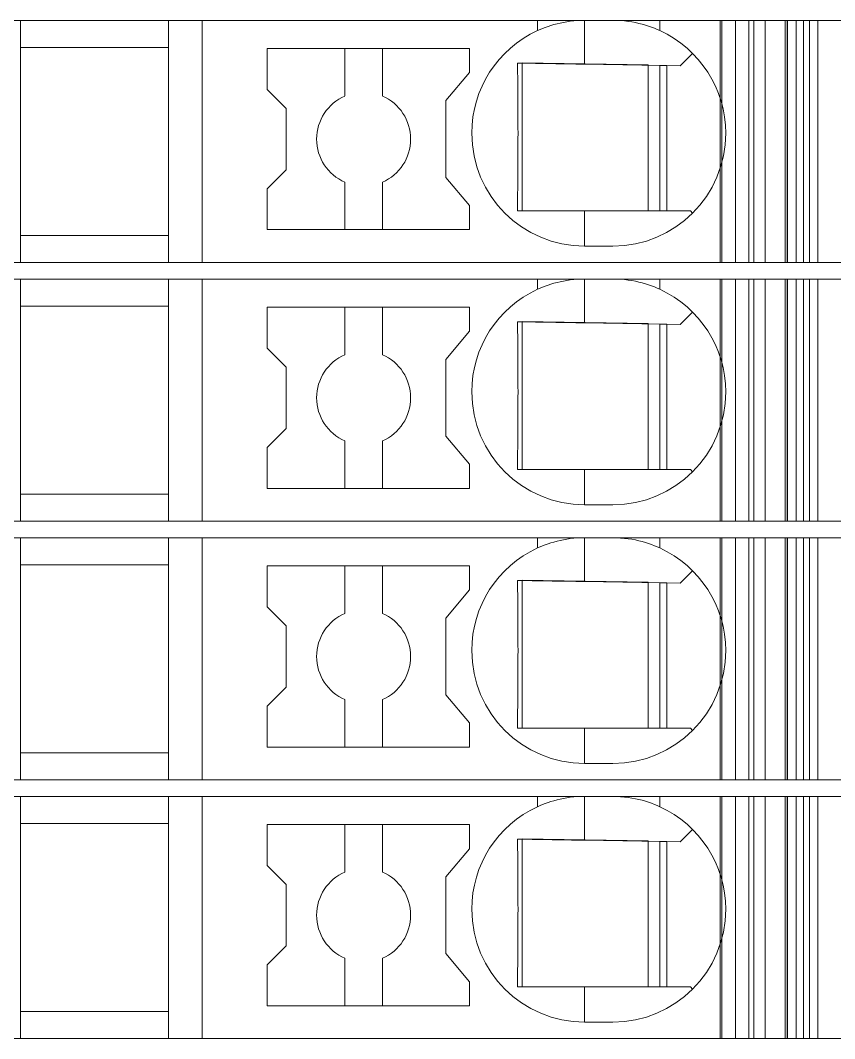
# Model space of a CAD drawing. Header units: millimetres. Extents: x 0 to 2100, y 0 to 1485.
# Drawn here: x 1258.05 to 1275.37, y 310.35 to 332 of the extents above; entities that cross this region are included whole.
import ezdxf
from ezdxf.enums import TextEntityAlignment as Align

# ---------------------------------------------------------------- set-up
doc = ezdxf.new("R2010")
doc.units = ezdxf.units.MM
for name, color, linetype, lineweight in [('EPLAN309', 5, 'Continuous', 5), ('EPLAN493', 5, 'Continuous', 5), ('MAIN-1', 7, 'Continuous', 5), ('MAIN-2', 7, 'Continuous', 5)]:
    doc.layers.add(name, color=color, linetype=linetype, lineweight=lineweight)
doc.styles.add('Tahoma', font='')
doc.styles.get('Tahoma').set_extended_font_data('Tahoma')

# ---------------------------------------------------------------- blocks, each defined once
blk = doc.blocks.new('EPLSYM_LibrarySPECIAL_Symbol12_Variant0_Placement8_85')
at = {"layer": 'EPLAN309', "lineweight": 13, "ltscale": 20}
blk.add_lwpolyline([(0, -5.15), (68.15, -5.15), (68.15, 0), (0, 0)], close=True, dxfattribs=at)
at = {"layer": 'EPLAN493', "color": 5, "style": 'Tahoma'}
blk.add_attdef('17_20450', text='', height=2.93475, dxfattribs=at).set_placement((0, -27.293475), align=Align.MIDDLE_RIGHT)
blk = doc.blocks.new('EPLSYM_LibrarySPECIAL_Symbol12_Variant0_Placement8_86')
at = {"layer": 'EPLAN309', "lineweight": 13, "ltscale": 20}
blk.add_lwpolyline([(0, -5.15), (68.15, -5.15), (68.15, 0), (0, 0)], close=True, dxfattribs=at)
at = {"layer": 'EPLAN493', "color": 5, "style": 'Tahoma'}
blk.add_attdef('17_20450', text='', height=2.93475, dxfattribs=at).set_placement((0, -27.293475), align=Align.MIDDLE_RIGHT)
blk = doc.blocks.new('EPLSYM_LibrarySPECIAL_Symbol12_Variant0_Placement8_87')
at = {"layer": 'EPLAN309', "lineweight": 13, "ltscale": 20}
blk.add_lwpolyline([(0, -5.15), (68.15, -5.15), (68.15, 0), (0, 0)], close=True, dxfattribs=at)
at = {"layer": 'EPLAN493', "color": 5, "style": 'Tahoma'}
blk.add_attdef('17_20450', text='', height=2.93475, dxfattribs=at).set_placement((0, -27.293475), align=Align.MIDDLE_RIGHT)
blk = doc.blocks.new('EPLSYM_LibrarySPECIAL_Symbol12_Variant0_Placement8_88')
at = {"layer": 'EPLAN309', "lineweight": 13, "ltscale": 20}
blk.add_lwpolyline([(0, -5.15), (68.15, -5.15), (68.15, 0), (0, 0)], close=True, dxfattribs=at)
at = {"layer": 'EPLAN493', "color": 5, "style": 'Tahoma'}
blk.add_attdef('17_20450', text='', height=2.93475, dxfattribs=at).set_placement((0, -27.293475), align=Align.MIDDLE_RIGHT)

msp = doc.modelspace()

# ---------------------------------------------------------------- linework, layer by layer
at = {"layer": 'MAIN-1'}
for p, q in [((1258.05, 332), (1261.2, 332)), ((1258.05, 332), (1258.05, 326.85)), ((1261.919, 332), (1261.2, 332)), ((1261.2, 326.85), (1261.2, 332)), ((1269.05, 332), (1261.919, 332)), ((1261.919, 332), (1261.919, 326.85)), ((1269.05, 332), (1270.05, 332)), ((1269.05, 331.782), (1269.05, 332)), ((1269.397, 331.909), (1269.333, 331.89)), ((1269.463, 331.927), (1269.397, 331.909)), ((1269.531, 331.943), (1269.463, 331.927)), ((1269.601, 331.958), (1269.531, 331.943)), ((1269.673, 331.97), (1269.601, 331.958)), ((1269.746, 331.981), (1269.673, 331.97)), ((1269.821, 331.989), (1269.746, 331.981)), ((1269.897, 331.995), (1269.821, 331.989)), ((1269.973, 331.999), (1269.897, 331.995)), ((1270.05, 332), (1269.973, 331.999)), ((1270.05, 331.068), (1270.05, 332)), ((1270.05, 332), (1270.65, 332)), ((1270.65, 332), (1270.732, 331.999)), ((1271.65, 332), (1270.65, 332)), ((1270.732, 331.999), (1270.814, 331.994)), ((1270.814, 331.994), (1270.896, 331.987)), ((1270.896, 331.987), (1270.975, 331.978)), ((1270.975, 331.978), (1271.053, 331.966)), ((1271.053, 331.966), (1271.13, 331.952)), ((1271.13, 331.952), (1271.204, 331.935)), ((1271.204, 331.935), (1271.275, 331.917)), ((1271.275, 331.917), (1271.345, 331.897)), ((1271.345, 331.897), (1271.411, 331.876)), ((1271.65, 332), (1274.704, 332)), ((1271.65, 331.782), (1271.65, 332)), ((1274.832, 332), (1274.704, 332)), ((1274.704, 326.85), (1274.704, 332)), ((1274.832, 332), (1275.367, 332)), ((1274.832, 326.85), (1274.832, 332)), ((1269.102, 331.805), (1269.05, 331.782)), ((1269.156, 331.827), (1269.102, 331.805)), ((1269.213, 331.849), (1269.156, 331.827)), ((1269.272, 331.87), (1269.213, 331.849)), ((1269.333, 331.89), (1269.272, 331.87)), ((1271.411, 331.876), (1271.475, 331.854)), ((1271.475, 331.854), (1271.536, 331.831)), ((1271.536, 331.831), (1271.594, 331.806)), ((1271.594, 331.806), (1271.65, 331.782)), ((1258.05, 331.425), (1261.2, 331.425)), ((1263.3, 331.4), (1263.3, 330.529)), ((1263.3, 331.4), (1267.6, 331.4)), ((1264.95, 331.4), (1264.95, 330.392)), ((1265.75, 330.392), (1265.75, 331.4)), ((1267.6, 330.889), (1267.6, 331.4)), ((1272.083, 331.033), (1272.347, 331.297)), ((1268.624, 331.092), (1268.625, 331.022)), ((1268.685, 331.091), (1268.624, 331.092)), ((1268.746, 331.09), (1268.685, 331.091)), ((1268.721, 331.091), (1268.721, 327.95)), ((1268.809, 331.089), (1268.746, 331.09)), ((1268.873, 331.088), (1268.809, 331.089)), ((1268.937, 331.087), (1268.873, 331.088)), ((1269.003, 331.086), (1268.937, 331.087)), ((1269.071, 331.085), (1269.003, 331.086)), ((1269.14, 331.084), (1269.071, 331.085)), ((1269.21, 331.082), (1269.14, 331.084)), ((1269.283, 331.081), (1269.21, 331.082)), ((1269.358, 331.08), (1269.283, 331.081)), ((1269.435, 331.079), (1269.358, 331.08)), ((1269.514, 331.077), (1269.435, 331.079)), ((1269.597, 331.076), (1269.514, 331.077)), ((1269.682, 331.075), (1269.597, 331.076)), ((1269.771, 331.073), (1269.682, 331.075)), ((1269.862, 331.071), (1269.771, 331.073)), ((1269.955, 331.07), (1269.862, 331.071)), ((1270.05, 331.068), (1269.955, 331.07)), ((1270.05, 331.068), (1272.083, 331.033)), ((1271.4, 331.045), (1271.4, 327.95)), ((1271.65, 327.95), (1271.65, 331.04)), ((1271.8, 331.038), (1271.8, 327.95)), ((1267.1, 330.293), (1267.6, 330.889)), ((1268.625, 331.022), (1268.625, 330.95)), ((1268.625, 330.95), (1268.626, 330.877)), ((1268.626, 330.877), (1268.627, 330.803)), ((1268.627, 330.803), (1268.628, 330.727)), ((1268.628, 330.727), (1268.628, 330.649)), ((1268.628, 330.649), (1268.629, 330.57)), ((1263.7, 330.129), (1263.3, 330.529)), ((1268.629, 330.57), (1268.63, 330.488)), ((1268.63, 330.488), (1268.63, 330.404)), ((1268.63, 330.404), (1268.631, 330.317)), ((1267.1, 330.293), (1267.1, 328.657)), ((1268.631, 330.317), (1268.631, 330.226)), ((1268.631, 330.226), (1268.632, 330.132)), ((1263.7, 330.129), (1263.7, 328.821)), ((1268.632, 330.132), (1268.633, 330.034)), ((1268.633, 330.034), (1268.633, 329.931)), ((1268.633, 329.931), (1268.633, 329.824)), ((1268.633, 329.824), (1268.633, 329.713)), ((1268.633, 329.713), (1268.634, 329.6)), ((1268.634, 329.6), (1268.633, 329.479)), ((1268.633, 329.479), (1268.633, 329.361)), ((1268.633, 329.361), (1268.633, 329.247)), ((1268.633, 329.247), (1268.632, 329.138)), ((1268.632, 329.138), (1268.632, 329.034)), ((1268.632, 329.034), (1268.631, 328.934)), ((1268.631, 328.934), (1268.631, 328.839)), ((1263.7, 328.821), (1263.3, 328.421)), ((1267.1, 328.657), (1267.6, 328.061)), ((1268.629, 328.659), (1268.628, 328.573)), ((1268.63, 328.748), (1268.629, 328.659)), ((1268.631, 328.839), (1268.63, 328.748)), ((1264.95, 328.558), (1264.95, 327.55)), ((1265.75, 328.558), (1265.75, 327.55)), ((1268.628, 328.49), (1268.627, 328.408)), ((1268.628, 328.573), (1268.628, 328.49)), ((1263.3, 328.421), (1263.3, 327.55)), ((1268.625, 328.25), (1268.624, 328.174)), ((1268.626, 328.329), (1268.625, 328.25)), ((1268.627, 328.408), (1268.626, 328.329)), ((1267.6, 327.55), (1267.6, 328.061)), ((1268.623, 328.024), (1268.622, 327.95)), ((1268.624, 328.098), (1268.623, 328.024)), ((1268.624, 328.174), (1268.624, 328.098)), ((1268.622, 327.95), (1268.683, 327.95)), ((1268.683, 327.95), (1268.746, 327.95)), ((1268.746, 327.95), (1268.809, 327.95)), ((1268.809, 327.95), (1268.873, 327.95)), ((1268.873, 327.95), (1268.939, 327.95)), ((1268.939, 327.95), (1269.005, 327.95)), ((1269.005, 327.95), (1269.074, 327.95)), ((1269.074, 327.95), (1269.144, 327.95)), ((1269.144, 327.95), (1269.215, 327.95)), ((1269.215, 327.95), (1269.289, 327.95)), ((1269.289, 327.95), (1269.364, 327.95)), ((1269.364, 327.95), (1269.442, 327.95)), ((1269.442, 327.95), (1269.522, 327.95)), ((1269.522, 327.95), (1269.605, 327.95)), ((1269.605, 327.95), (1269.69, 327.95)), ((1269.69, 327.95), (1269.778, 327.95)), ((1269.778, 327.95), (1269.867, 327.95)), ((1269.867, 327.95), (1269.958, 327.95)), ((1269.958, 327.95), (1270.05, 327.95)), ((1270.05, 327.95), (1272.3, 327.95)), ((1270.05, 327.95), (1270.05, 327.2)), ((1272.347, 327.903), (1272.3, 327.95)), ((1258.05, 327.425), (1261.2, 327.425)), ((1267.6, 327.55), (1263.3, 327.55)), ((1270.65, 327.2), (1270.05, 327.2)), ((1258.05, 326.85), (1261.2, 326.85)), ((1261.919, 326.85), (1261.2, 326.85)), ((1261.919, 326.85), (1274.704, 326.85)), ((1273.544, 326.85), (1273.544, 326.85)), ((1273.65, 326.85), (1273.65, 326.85)), ((1274.832, 326.85), (1274.704, 326.85)), ((1274.832, 326.85), (1275.367, 326.85)), ((1258.05, 326.5), (1261.2, 326.5)), ((1258.05, 326.5), (1258.05, 321.35)), ((1261.919, 326.5), (1261.2, 326.5)), ((1261.2, 321.35), (1261.2, 326.5)), ((1269.05, 326.5), (1261.919, 326.5)), ((1261.919, 326.5), (1261.919, 321.35)), ((1269.05, 326.5), (1270.05, 326.5)), ((1269.05, 326.282), (1269.05, 326.5)), ((1269.821, 326.489), (1269.746, 326.481)), ((1269.897, 326.495), (1269.821, 326.489)), ((1269.973, 326.499), (1269.897, 326.495)), ((1270.05, 326.5), (1269.973, 326.499)), ((1270.05, 325.568), (1270.05, 326.5)), ((1270.05, 326.5), (1270.65, 326.5)), ((1270.65, 326.5), (1270.732, 326.499)), ((1271.65, 326.5), (1270.65, 326.5)), ((1270.732, 326.499), (1270.814, 326.494)), ((1270.814, 326.494), (1270.896, 326.487)), ((1270.896, 326.487), (1270.975, 326.478)), ((1271.65, 326.5), (1274.704, 326.5)), ((1271.65, 326.282), (1271.65, 326.5)), ((1274.832, 326.5), (1274.704, 326.5)), ((1274.704, 321.35), (1274.704, 326.5)), ((1274.832, 326.5), (1275.367, 326.5)), ((1274.832, 321.35), (1274.832, 326.5)), ((1269.102, 326.305), (1269.05, 326.282)), ((1269.156, 326.327), (1269.102, 326.305)), ((1269.213, 326.349), (1269.156, 326.327)), ((1269.272, 326.37), (1269.213, 326.349)), ((1269.333, 326.39), (1269.272, 326.37)), ((1269.397, 326.409), (1269.333, 326.39)), ((1269.463, 326.427), (1269.397, 326.409)), ((1269.531, 326.443), (1269.463, 326.427)), ((1269.601, 326.458), (1269.531, 326.443)), ((1269.673, 326.47), (1269.601, 326.458)), ((1269.746, 326.481), (1269.673, 326.47)), ((1270.975, 326.478), (1271.053, 326.466)), ((1271.053, 326.466), (1271.13, 326.452)), ((1271.13, 326.452), (1271.204, 326.435)), ((1271.204, 326.435), (1271.275, 326.417)), ((1271.275, 326.417), (1271.345, 326.397)), ((1271.345, 326.397), (1271.411, 326.376)), ((1271.411, 326.376), (1271.475, 326.354)), ((1271.475, 326.354), (1271.536, 326.331)), ((1271.536, 326.331), (1271.594, 326.306)), ((1271.594, 326.306), (1271.65, 326.282)), ((1258.05, 325.925), (1261.2, 325.925)), ((1263.3, 325.9), (1263.3, 325.029)), ((1263.3, 325.9), (1267.6, 325.9)), ((1264.95, 325.9), (1264.95, 324.892)), ((1265.75, 324.892), (1265.75, 325.9)), ((1267.6, 325.389), (1267.6, 325.9)), ((1272.083, 325.533), (1272.347, 325.797)), ((1268.624, 325.592), (1268.625, 325.522)), ((1268.685, 325.591), (1268.624, 325.592)), ((1268.625, 325.522), (1268.625, 325.45)), ((1268.625, 325.45), (1268.626, 325.377)), ((1268.746, 325.59), (1268.685, 325.591)), ((1268.721, 325.591), (1268.721, 322.45)), ((1268.809, 325.589), (1268.746, 325.59)), ((1268.873, 325.588), (1268.809, 325.589)), ((1268.937, 325.587), (1268.873, 325.588)), ((1269.003, 325.586), (1268.937, 325.587)), ((1269.071, 325.585), (1269.003, 325.586)), ((1269.14, 325.584), (1269.071, 325.585)), ((1269.21, 325.582), (1269.14, 325.584)), ((1269.283, 325.581), (1269.21, 325.582)), ((1269.358, 325.58), (1269.283, 325.581)), ((1269.435, 325.579), (1269.358, 325.58)), ((1269.514, 325.577), (1269.435, 325.579)), ((1269.597, 325.576), (1269.514, 325.577)), ((1269.682, 325.575), (1269.597, 325.576)), ((1269.771, 325.573), (1269.682, 325.575)), ((1269.862, 325.571), (1269.771, 325.573)), ((1269.955, 325.57), (1269.862, 325.571)), ((1270.05, 325.568), (1269.955, 325.57)), ((1270.05, 325.568), (1272.083, 325.533)), ((1271.4, 325.545), (1271.4, 322.45)), ((1271.65, 322.45), (1271.65, 325.54)), ((1271.8, 325.538), (1271.8, 322.45)), ((1267.1, 324.793), (1267.6, 325.389)), ((1268.626, 325.377), (1268.627, 325.303)), ((1268.627, 325.303), (1268.628, 325.227)), ((1268.628, 325.227), (1268.628, 325.149)), ((1263.7, 324.629), (1263.3, 325.029)), ((1268.628, 325.149), (1268.629, 325.07)), ((1268.629, 325.07), (1268.63, 324.988)), ((1268.63, 324.988), (1268.63, 324.904)), ((1267.1, 324.793), (1267.1, 323.157)), ((1268.63, 324.904), (1268.631, 324.817)), ((1268.631, 324.817), (1268.631, 324.726)), ((1263.7, 324.629), (1263.7, 323.321)), ((1268.631, 324.726), (1268.632, 324.632)), ((1268.632, 324.632), (1268.633, 324.534)), ((1268.633, 324.534), (1268.633, 324.431)), ((1268.633, 324.431), (1268.633, 324.324)), ((1268.633, 324.324), (1268.633, 324.213)), ((1268.633, 324.213), (1268.634, 324.1)), ((1268.634, 324.1), (1268.633, 323.979)), ((1268.633, 323.979), (1268.633, 323.861)), ((1268.633, 323.747), (1268.632, 323.638)), ((1268.633, 323.861), (1268.633, 323.747)), ((1268.632, 323.534), (1268.631, 323.434)), ((1268.632, 323.638), (1268.632, 323.534)), ((1263.7, 323.321), (1263.3, 322.921)), ((1268.63, 323.248), (1268.629, 323.159)), ((1268.631, 323.339), (1268.63, 323.248)), ((1268.631, 323.434), (1268.631, 323.339)), ((1264.95, 323.058), (1264.95, 322.05)), ((1265.75, 323.058), (1265.75, 322.05)), ((1267.1, 323.157), (1267.6, 322.561)), ((1268.629, 323.159), (1268.628, 323.073)), ((1268.628, 323.073), (1268.628, 322.99)), ((1263.3, 322.921), (1263.3, 322.05)), ((1268.626, 322.829), (1268.625, 322.75)), ((1268.627, 322.908), (1268.626, 322.829)), ((1268.628, 322.99), (1268.627, 322.908)), ((1268.624, 322.598), (1268.623, 322.524)), ((1268.625, 322.75), (1268.624, 322.674)), ((1268.624, 322.674), (1268.624, 322.598)), ((1267.6, 322.05), (1267.6, 322.561)), ((1268.623, 322.524), (1268.622, 322.45)), ((1268.622, 322.45), (1268.683, 322.45)), ((1268.683, 322.45), (1268.746, 322.45)), ((1268.746, 322.45), (1268.809, 322.45)), ((1268.809, 322.45), (1268.873, 322.45)), ((1268.873, 322.45), (1268.939, 322.45)), ((1268.939, 322.45), (1269.005, 322.45)), ((1269.005, 322.45), (1269.074, 322.45)), ((1269.074, 322.45), (1269.144, 322.45)), ((1269.144, 322.45), (1269.215, 322.45)), ((1269.215, 322.45), (1269.289, 322.45)), ((1269.289, 322.45), (1269.364, 322.45)), ((1269.364, 322.45), (1269.442, 322.45)), ((1269.442, 322.45), (1269.522, 322.45)), ((1269.522, 322.45), (1269.605, 322.45)), ((1269.605, 322.45), (1269.69, 322.45)), ((1269.69, 322.45), (1269.778, 322.45)), ((1269.778, 322.45), (1269.867, 322.45)), ((1269.867, 322.45), (1269.958, 322.45)), ((1269.958, 322.45), (1270.05, 322.45)), ((1270.05, 322.45), (1272.3, 322.45)), ((1270.05, 322.45), (1270.05, 321.7)), ((1272.347, 322.403), (1272.3, 322.45)), ((1267.6, 322.05), (1263.3, 322.05)), ((1258.05, 321.925), (1261.2, 321.925)), ((1270.65, 321.7), (1270.05, 321.7)), ((1258.05, 321.35), (1261.2, 321.35)), ((1261.919, 321.35), (1261.2, 321.35)), ((1261.919, 321.35), (1274.704, 321.35)), ((1273.544, 321.35), (1273.544, 321.35)), ((1273.65, 321.35), (1273.65, 321.35)), ((1274.832, 321.35), (1274.704, 321.35)), ((1274.832, 321.35), (1275.367, 321.35)), ((1258.05, 321), (1261.2, 321)), ((1258.05, 321), (1258.05, 315.85)), ((1261.919, 321), (1261.2, 321)), ((1261.2, 315.85), (1261.2, 321)), ((1269.05, 321), (1261.919, 321)), ((1261.919, 321), (1261.919, 315.85)), ((1269.05, 321), (1270.05, 321)), ((1269.05, 320.782), (1269.05, 321)), ((1269.272, 320.87), (1269.213, 320.849)), ((1269.333, 320.89), (1269.272, 320.87)), ((1269.397, 320.909), (1269.333, 320.89)), ((1269.463, 320.927), (1269.397, 320.909)), ((1269.531, 320.943), (1269.463, 320.927)), ((1269.601, 320.958), (1269.531, 320.943)), ((1269.673, 320.97), (1269.601, 320.958)), ((1269.746, 320.981), (1269.673, 320.97)), ((1269.821, 320.989), (1269.746, 320.981)), ((1269.897, 320.995), (1269.821, 320.989)), ((1269.973, 320.999), (1269.897, 320.995)), ((1270.05, 321), (1269.973, 320.999)), ((1270.05, 320.068), (1270.05, 321)), ((1270.05, 321), (1270.65, 321)), ((1270.65, 321), (1270.732, 320.999)), ((1271.65, 321), (1270.65, 321)), ((1270.732, 320.999), (1270.814, 320.994)), ((1270.814, 320.994), (1270.896, 320.987)), ((1270.896, 320.987), (1270.975, 320.978)), ((1270.975, 320.978), (1271.053, 320.966)), ((1271.053, 320.966), (1271.13, 320.952)), ((1271.13, 320.952), (1271.204, 320.935)), ((1271.204, 320.935), (1271.275, 320.917)), ((1271.275, 320.917), (1271.345, 320.897)), ((1271.345, 320.897), (1271.411, 320.876)), ((1271.411, 320.876), (1271.475, 320.854)), ((1271.475, 320.854), (1271.536, 320.831)), ((1271.65, 321), (1274.704, 321)), ((1271.65, 320.782), (1271.65, 321)), ((1274.832, 321), (1274.704, 321)), ((1274.704, 315.85), (1274.704, 321)), ((1274.832, 321), (1275.367, 321)), ((1274.832, 315.85), (1274.832, 321)), ((1269.102, 320.805), (1269.05, 320.782)), ((1269.156, 320.827), (1269.102, 320.805)), ((1269.213, 320.849), (1269.156, 320.827)), ((1271.536, 320.831), (1271.594, 320.806)), ((1271.594, 320.806), (1271.65, 320.782)), ((1258.05, 320.425), (1261.2, 320.425)), ((1263.3, 320.4), (1263.3, 319.529)), ((1263.3, 320.4), (1267.6, 320.4)), ((1264.95, 320.4), (1264.95, 319.392)), ((1265.75, 319.392), (1265.75, 320.4)), ((1267.6, 319.889), (1267.6, 320.4)), ((1272.083, 320.033), (1272.347, 320.297)), ((1268.624, 320.092), (1268.625, 320.022)), ((1268.685, 320.091), (1268.624, 320.092)), ((1268.625, 320.022), (1268.625, 319.95)), ((1268.746, 320.09), (1268.685, 320.091)), ((1268.721, 320.091), (1268.721, 316.95)), ((1268.809, 320.089), (1268.746, 320.09)), ((1268.873, 320.088), (1268.809, 320.089)), ((1268.937, 320.087), (1268.873, 320.088)), ((1269.003, 320.086), (1268.937, 320.087)), ((1269.071, 320.085), (1269.003, 320.086)), ((1269.14, 320.084), (1269.071, 320.085)), ((1269.21, 320.082), (1269.14, 320.084)), ((1269.283, 320.081), (1269.21, 320.082)), ((1269.358, 320.08), (1269.283, 320.081)), ((1269.435, 320.079), (1269.358, 320.08)), ((1269.514, 320.077), (1269.435, 320.079)), ((1269.597, 320.076), (1269.514, 320.077)), ((1269.682, 320.075), (1269.597, 320.076)), ((1269.771, 320.073), (1269.682, 320.075)), ((1269.862, 320.071), (1269.771, 320.073)), ((1269.955, 320.07), (1269.862, 320.071)), ((1270.05, 320.068), (1269.955, 320.07)), ((1270.05, 320.068), (1272.083, 320.033)), ((1271.4, 320.045), (1271.4, 316.95)), ((1271.65, 316.95), (1271.65, 320.04)), ((1271.8, 320.038), (1271.8, 316.95)), ((1267.1, 319.293), (1267.6, 319.889)), ((1268.625, 319.95), (1268.626, 319.877)), ((1268.626, 319.877), (1268.627, 319.803)), ((1268.627, 319.803), (1268.628, 319.727)), ((1268.628, 319.727), (1268.628, 319.649)), ((1268.628, 319.649), (1268.629, 319.57)), ((1268.629, 319.57), (1268.63, 319.488)), ((1263.7, 319.129), (1263.3, 319.529)), ((1268.63, 319.488), (1268.63, 319.404)), ((1268.63, 319.404), (1268.631, 319.317)), ((1263.7, 319.129), (1263.7, 317.821)), ((1267.1, 319.293), (1267.1, 317.657)), ((1268.631, 319.317), (1268.631, 319.226)), ((1268.631, 319.226), (1268.632, 319.132)), ((1268.632, 319.132), (1268.633, 319.034)), ((1268.633, 319.034), (1268.633, 318.931)), ((1268.633, 318.931), (1268.633, 318.824)), ((1268.633, 318.824), (1268.633, 318.713)), ((1268.633, 318.713), (1268.634, 318.6)), ((1268.634, 318.6), (1268.633, 318.479)), ((1268.633, 318.479), (1268.633, 318.361)), ((1268.633, 318.361), (1268.633, 318.247)), ((1268.633, 318.247), (1268.632, 318.138)), ((1268.632, 318.138), (1268.632, 318.034)), ((1268.631, 317.839), (1268.63, 317.748)), ((1268.632, 318.034), (1268.631, 317.934)), ((1268.631, 317.934), (1268.631, 317.839)), ((1263.7, 317.821), (1263.3, 317.421)), ((1267.1, 317.657), (1267.6, 317.061)), ((1268.629, 317.659), (1268.628, 317.573)), ((1268.63, 317.748), (1268.629, 317.659)), ((1263.3, 317.421), (1263.3, 316.55)), ((1264.95, 317.558), (1264.95, 316.55)), ((1265.75, 317.558), (1265.75, 316.55)), ((1268.627, 317.408), (1268.626, 317.329)), ((1268.628, 317.49), (1268.627, 317.408)), ((1268.628, 317.573), (1268.628, 317.49)), ((1268.625, 317.25), (1268.624, 317.174)), ((1268.624, 317.174), (1268.624, 317.098)), ((1268.626, 317.329), (1268.625, 317.25)), ((1267.6, 316.55), (1267.6, 317.061)), ((1268.623, 317.024), (1268.622, 316.95)), ((1268.624, 317.098), (1268.623, 317.024)), ((1268.622, 316.95), (1268.683, 316.95)), ((1268.683, 316.95), (1268.746, 316.95)), ((1268.746, 316.95), (1268.809, 316.95)), ((1268.809, 316.95), (1268.873, 316.95)), ((1268.873, 316.95), (1268.939, 316.95)), ((1268.939, 316.95), (1269.005, 316.95)), ((1269.005, 316.95), (1269.074, 316.95)), ((1269.074, 316.95), (1269.144, 316.95)), ((1269.144, 316.95), (1269.215, 316.95)), ((1269.215, 316.95), (1269.289, 316.95)), ((1269.289, 316.95), (1269.364, 316.95)), ((1269.364, 316.95), (1269.442, 316.95)), ((1269.442, 316.95), (1269.522, 316.95)), ((1269.522, 316.95), (1269.605, 316.95)), ((1269.605, 316.95), (1269.69, 316.95)), ((1269.69, 316.95), (1269.778, 316.95)), ((1269.778, 316.95), (1269.867, 316.95)), ((1269.867, 316.95), (1269.958, 316.95)), ((1269.958, 316.95), (1270.05, 316.95)), ((1270.05, 316.95), (1272.3, 316.95)), ((1270.05, 316.95), (1270.05, 316.2)), ((1272.347, 316.903), (1272.3, 316.95)), ((1267.6, 316.55), (1263.3, 316.55)), ((1258.05, 316.425), (1261.2, 316.425)), ((1270.65, 316.2), (1270.05, 316.2)), ((1258.05, 315.85), (1261.2, 315.85)), ((1261.919, 315.85), (1261.2, 315.85)), ((1261.919, 315.85), (1274.704, 315.85)), ((1273.544, 315.85), (1273.544, 315.85)), ((1273.65, 315.85), (1273.65, 315.85)), ((1274.832, 315.85), (1274.704, 315.85)), ((1274.832, 315.85), (1275.367, 315.85)), ((1258.05, 315.5), (1261.2, 315.5)), ((1258.05, 315.5), (1258.05, 310.35)), ((1261.919, 315.5), (1261.2, 315.5)), ((1261.2, 310.35), (1261.2, 315.5)), ((1269.05, 315.5), (1261.919, 315.5)), ((1261.919, 315.5), (1261.919, 310.35)), ((1269.05, 315.5), (1270.05, 315.5)), ((1269.05, 315.282), (1269.05, 315.5)), ((1269.531, 315.443), (1269.463, 315.427)), ((1269.601, 315.458), (1269.531, 315.443)), ((1269.673, 315.47), (1269.601, 315.458)), ((1269.746, 315.481), (1269.673, 315.47)), ((1269.821, 315.489), (1269.746, 315.481)), ((1269.897, 315.495), (1269.821, 315.489)), ((1269.973, 315.499), (1269.897, 315.495)), ((1270.05, 315.5), (1269.973, 315.499)), ((1270.05, 314.568), (1270.05, 315.5)), ((1270.05, 315.5), (1270.65, 315.5)), ((1270.65, 315.5), (1270.732, 315.499)), ((1271.65, 315.5), (1270.65, 315.5)), ((1270.732, 315.499), (1270.814, 315.494)), ((1270.814, 315.494), (1270.896, 315.487)), ((1270.896, 315.487), (1270.975, 315.478)), ((1270.975, 315.478), (1271.053, 315.466)), ((1271.053, 315.466), (1271.13, 315.452)), ((1271.13, 315.452), (1271.204, 315.435)), ((1271.65, 315.5), (1274.704, 315.5)), ((1271.65, 315.282), (1271.65, 315.5)), ((1274.832, 315.5), (1274.704, 315.5)), ((1274.704, 310.35), (1274.704, 315.5)), ((1274.832, 315.5), (1275.367, 315.5)), ((1274.832, 310.35), (1274.832, 315.5)), ((1269.102, 315.305), (1269.05, 315.282)), ((1269.156, 315.327), (1269.102, 315.305)), ((1269.213, 315.349), (1269.156, 315.327)), ((1269.272, 315.37), (1269.213, 315.349)), ((1269.333, 315.39), (1269.272, 315.37)), ((1269.397, 315.409), (1269.333, 315.39)), ((1269.463, 315.427), (1269.397, 315.409)), ((1271.204, 315.435), (1271.275, 315.417)), ((1271.275, 315.417), (1271.345, 315.397)), ((1271.345, 315.397), (1271.411, 315.376)), ((1271.411, 315.376), (1271.475, 315.354)), ((1271.475, 315.354), (1271.536, 315.331)), ((1271.536, 315.331), (1271.594, 315.306)), ((1271.594, 315.306), (1271.65, 315.282)), ((1258.05, 314.925), (1261.2, 314.925)), ((1263.3, 314.9), (1263.3, 314.029)), ((1263.3, 314.9), (1267.6, 314.9)), ((1264.95, 314.9), (1264.95, 313.892)), ((1265.75, 313.892), (1265.75, 314.9)), ((1267.6, 314.389), (1267.6, 314.9)), ((1272.083, 314.533), (1272.347, 314.797)), ((1268.624, 314.592), (1268.625, 314.522)), ((1268.685, 314.591), (1268.624, 314.592)), ((1268.746, 314.59), (1268.685, 314.591)), ((1268.721, 314.591), (1268.721, 311.45)), ((1268.809, 314.589), (1268.746, 314.59)), ((1268.873, 314.588), (1268.809, 314.589)), ((1268.937, 314.587), (1268.873, 314.588)), ((1269.003, 314.586), (1268.937, 314.587)), ((1269.071, 314.585), (1269.003, 314.586)), ((1269.14, 314.584), (1269.071, 314.585)), ((1269.21, 314.582), (1269.14, 314.584)), ((1269.283, 314.581), (1269.21, 314.582)), ((1269.358, 314.58), (1269.283, 314.581)), ((1269.435, 314.579), (1269.358, 314.58)), ((1269.514, 314.577), (1269.435, 314.579)), ((1269.597, 314.576), (1269.514, 314.577)), ((1269.682, 314.575), (1269.597, 314.576)), ((1269.771, 314.573), (1269.682, 314.575)), ((1267.1, 313.793), (1267.6, 314.389)), ((1268.625, 314.522), (1268.625, 314.45)), ((1268.625, 314.45), (1268.626, 314.377)), ((1268.626, 314.377), (1268.627, 314.303)), ((1269.862, 314.571), (1269.771, 314.573)), ((1269.955, 314.57), (1269.862, 314.571)), ((1270.05, 314.568), (1269.955, 314.57)), ((1270.05, 314.568), (1272.083, 314.533)), ((1271.4, 314.545), (1271.4, 311.45)), ((1271.65, 311.45), (1271.65, 314.54)), ((1271.8, 314.538), (1271.8, 311.45)), ((1268.627, 314.303), (1268.628, 314.227)), ((1268.628, 314.227), (1268.628, 314.149)), ((1268.628, 314.149), (1268.629, 314.07)), ((1263.7, 313.629), (1263.3, 314.029)), ((1268.629, 314.07), (1268.63, 313.988)), ((1268.63, 313.988), (1268.63, 313.904)), ((1267.1, 313.793), (1267.1, 312.157)), ((1268.63, 313.904), (1268.631, 313.817)), ((1268.631, 313.817), (1268.631, 313.726)), ((1268.631, 313.726), (1268.632, 313.632)), ((1263.7, 313.629), (1263.7, 312.321)), ((1268.632, 313.632), (1268.633, 313.534)), ((1268.633, 313.534), (1268.633, 313.431)), ((1268.633, 313.431), (1268.633, 313.324)), ((1268.633, 313.324), (1268.633, 313.213)), ((1268.633, 313.213), (1268.634, 313.1)), ((1268.634, 313.1), (1268.633, 312.979)), ((1268.633, 312.979), (1268.633, 312.861)), ((1268.633, 312.861), (1268.633, 312.747)), ((1268.633, 312.747), (1268.632, 312.638)), ((1268.632, 312.638), (1268.632, 312.534)), ((1268.632, 312.534), (1268.631, 312.434)), ((1268.631, 312.434), (1268.631, 312.339)), ((1263.7, 312.321), (1263.3, 311.921)), ((1268.63, 312.248), (1268.629, 312.159)), ((1268.631, 312.339), (1268.63, 312.248)), ((1264.95, 312.058), (1264.95, 311.05)), ((1265.75, 312.058), (1265.75, 311.05)), ((1267.1, 312.157), (1267.6, 311.561)), ((1268.628, 311.99), (1268.627, 311.908)), ((1268.629, 312.159), (1268.628, 312.073)), ((1268.628, 312.073), (1268.628, 311.99)), ((1263.3, 311.921), (1263.3, 311.05)), ((1268.626, 311.829), (1268.625, 311.75)), ((1268.627, 311.908), (1268.626, 311.829)), ((1267.6, 311.05), (1267.6, 311.561)), ((1268.624, 311.598), (1268.623, 311.524)), ((1268.625, 311.75), (1268.624, 311.674)), ((1268.624, 311.674), (1268.624, 311.598)), ((1268.623, 311.524), (1268.622, 311.45)), ((1268.622, 311.45), (1268.683, 311.45)), ((1268.683, 311.45), (1268.746, 311.45)), ((1268.746, 311.45), (1268.809, 311.45)), ((1268.809, 311.45), (1268.873, 311.45)), ((1268.873, 311.45), (1268.939, 311.45)), ((1268.939, 311.45), (1269.005, 311.45)), ((1269.005, 311.45), (1269.074, 311.45)), ((1269.074, 311.45), (1269.144, 311.45)), ((1269.144, 311.45), (1269.215, 311.45)), ((1269.215, 311.45), (1269.289, 311.45)), ((1269.289, 311.45), (1269.364, 311.45)), ((1269.364, 311.45), (1269.442, 311.45)), ((1269.442, 311.45), (1269.522, 311.45)), ((1269.522, 311.45), (1269.605, 311.45)), ((1269.605, 311.45), (1269.69, 311.45)), ((1269.69, 311.45), (1269.778, 311.45)), ((1269.778, 311.45), (1269.867, 311.45)), ((1269.867, 311.45), (1269.958, 311.45)), ((1269.958, 311.45), (1270.05, 311.45)), ((1270.05, 311.45), (1272.3, 311.45)), ((1270.05, 311.45), (1270.05, 310.7)), ((1272.347, 311.403), (1272.3, 311.45)), ((1258.05, 310.925), (1261.2, 310.925)), ((1267.6, 311.05), (1263.3, 311.05)), ((1270.65, 310.7), (1270.05, 310.7)), ((1258.05, 310.35), (1261.2, 310.35)), ((1261.919, 310.35), (1261.2, 310.35)), ((1261.919, 310.35), (1274.704, 310.35)), ((1273.544, 310.35), (1273.544, 310.35)), ((1273.65, 310.35), (1273.65, 310.35)), ((1274.832, 310.35), (1274.704, 310.35)), ((1274.832, 310.35), (1275.367, 310.35))]:
    msp.add_line(p, q, dxfattribs=at)
for centre, radius, start, end in [((1270.05, 329.6), 2.4, 114.6244, 180), ((1270.65, 329.6), 2.4, 0, 65.3756), ((1265.35, 329.475), 1, 113.5782, 180), ((1265.35, 329.475), 1, 0, 66.4218), ((1270.05, 329.6), 2.4, 180, 270), ((1270.65, 329.6), 2.4, 270, 0), ((1265.35, 329.475), 1, 180, 246.4218), ((1265.35, 329.475), 1, 293.5782, 0), ((1270.05, 324.1), 2.4, 114.6244, 180), ((1270.65, 324.1), 2.4, 0, 65.3756), ((1265.35, 323.975), 1, 113.5782, 180), ((1265.35, 323.975), 1, 0, 66.4218), ((1265.35, 323.975), 1, 180, 246.4218), ((1265.35, 323.975), 1, 293.5782, 0), ((1270.05, 324.1), 2.4, 180, 270), ((1270.65, 324.1), 2.4, 270, 0), ((1270.05, 318.6), 2.4, 114.6244, 180), ((1270.65, 318.6), 2.4, 0, 65.3756), ((1265.35, 318.475), 1, 113.5782, 180), ((1265.35, 318.475), 1, 0, 66.4218), ((1265.35, 318.475), 1, 180, 246.4218), ((1265.35, 318.475), 1, 293.5782, 0), ((1270.05, 318.6), 2.4, 180, 270), ((1270.65, 318.6), 2.4, 270, 0), ((1270.05, 313.1), 2.4, 114.6244, 180), ((1270.65, 313.1), 2.4, 0, 65.3756), ((1265.35, 312.975), 1, 113.5782, 180), ((1265.35, 312.975), 1, 0, 66.4218), ((1270.05, 313.1), 2.4, 180, 270), ((1270.65, 313.1), 2.4, 270, 0), ((1265.35, 312.975), 1, 180, 246.4218), ((1265.35, 312.975), 1, 293.5782, 0)]:
    msp.add_arc(centre, radius, start, end, dxfattribs=at)
at = {"layer": 'MAIN-2'}
for p, q in [((1272.931, 326.85), (1272.931, 332)), ((1272.971, 332), (1272.971, 326.85)), ((1273.262, 332), (1273.262, 326.85)), ((1273.544, 326.85), (1273.544, 332)), ((1273.65, 326.85), (1273.65, 332)), ((1273.891, 332), (1273.891, 326.85)), ((1274.316, 332), (1274.316, 326.85)), ((1274.361, 332), (1274.361, 326.85)), ((1274.363, 326.85), (1274.363, 332)), ((1274.55, 332), (1274.55, 326.85)), ((1275.008, 326.85), (1275.008, 332)), ((1268.721, 331.1), (1268.624, 331.092)), ((1268.721, 331.1), (1268.721, 331.091)), ((1271.4, 331.053), (1268.721, 331.1)), ((1271.4, 331.048), (1271.4, 331.053)), ((1271.65, 331.043), (1271.4, 331.048)), ((1271.4, 331.048), (1271.4, 331.045)), ((1271.65, 331.043), (1271.65, 331.042)), ((1271.8, 331.039), (1271.65, 331.042)), ((1271.65, 331.04), (1271.65, 331.042)), ((1271.8, 331.038), (1271.8, 331.039)), ((1271.8, 331.038), (1272.083, 331.033)), ((1271.8, 331.038), (1271.8, 331.038)), ((1271.4, 327.95), (1271.4, 327.95)), ((1271.65, 327.95), (1271.65, 327.95)), ((1272.347, 327.903), (1272.347, 327.903)), ((1272.931, 321.35), (1272.931, 326.5)), ((1272.971, 326.5), (1272.971, 321.35)), ((1273.262, 326.5), (1273.262, 321.35)), ((1273.544, 321.35), (1273.544, 326.5)), ((1273.65, 321.35), (1273.65, 326.5)), ((1273.891, 326.5), (1273.891, 321.35)), ((1274.316, 326.5), (1274.316, 321.35)), ((1274.361, 326.5), (1274.361, 321.35)), ((1274.363, 321.35), (1274.363, 326.5)), ((1274.55, 326.5), (1274.55, 321.35)), ((1275.008, 321.35), (1275.008, 326.5)), ((1268.721, 325.6), (1268.624, 325.592)), ((1268.721, 325.6), (1268.721, 325.591)), ((1271.4, 325.553), (1268.721, 325.6)), ((1271.4, 325.548), (1271.4, 325.553)), ((1271.65, 325.543), (1271.4, 325.548)), ((1271.4, 325.548), (1271.4, 325.545)), ((1271.65, 325.543), (1271.65, 325.542)), ((1271.8, 325.539), (1271.65, 325.542)), ((1271.65, 325.54), (1271.65, 325.542)), ((1271.8, 325.538), (1271.8, 325.539)), ((1271.8, 325.538), (1272.083, 325.533)), ((1271.8, 325.538), (1271.8, 325.538)), ((1271.4, 322.45), (1271.4, 322.45)), ((1271.65, 322.45), (1271.65, 322.45)), ((1272.347, 322.403), (1272.347, 322.403)), ((1272.931, 315.85), (1272.931, 321)), ((1272.971, 321), (1272.971, 315.85)), ((1273.262, 321), (1273.262, 315.85)), ((1273.544, 315.85), (1273.544, 321)), ((1273.65, 315.85), (1273.65, 321)), ((1273.891, 321), (1273.891, 315.85)), ((1274.316, 321), (1274.316, 315.85)), ((1274.361, 321), (1274.361, 315.85)), ((1274.363, 315.85), (1274.363, 321)), ((1274.55, 321), (1274.55, 315.85)), ((1275.008, 315.85), (1275.008, 321)), ((1268.721, 320.1), (1268.624, 320.092)), ((1268.721, 320.1), (1268.721, 320.091)), ((1271.4, 320.053), (1268.721, 320.1)), ((1271.4, 320.048), (1271.4, 320.053)), ((1271.65, 320.043), (1271.4, 320.048)), ((1271.4, 320.048), (1271.4, 320.045)), ((1271.65, 320.043), (1271.65, 320.042)), ((1271.8, 320.039), (1271.65, 320.042)), ((1271.65, 320.04), (1271.65, 320.042)), ((1271.8, 320.038), (1271.8, 320.039)), ((1271.8, 320.038), (1272.083, 320.033)), ((1271.8, 320.038), (1271.8, 320.038)), ((1271.4, 316.95), (1271.4, 316.95)), ((1271.65, 316.95), (1271.65, 316.95)), ((1272.347, 316.903), (1272.347, 316.903)), ((1272.931, 310.35), (1272.931, 315.5)), ((1272.971, 315.5), (1272.971, 310.35)), ((1273.262, 315.5), (1273.262, 310.35)), ((1273.544, 310.35), (1273.544, 315.5)), ((1273.65, 310.35), (1273.65, 315.5)), ((1273.891, 315.5), (1273.891, 310.35)), ((1274.316, 315.5), (1274.316, 310.35)), ((1274.361, 315.5), (1274.361, 310.35)), ((1274.363, 310.35), (1274.363, 315.5)), ((1274.55, 315.5), (1274.55, 310.35)), ((1275.008, 310.35), (1275.008, 315.5)), ((1268.721, 314.6), (1268.624, 314.592)), ((1268.721, 314.6), (1268.721, 314.591)), ((1271.4, 314.553), (1268.721, 314.6)), ((1271.4, 314.548), (1271.4, 314.553)), ((1271.65, 314.543), (1271.4, 314.548)), ((1271.4, 314.548), (1271.4, 314.545)), ((1271.65, 314.543), (1271.65, 314.542)), ((1271.8, 314.539), (1271.65, 314.542)), ((1271.65, 314.54), (1271.65, 314.542)), ((1271.8, 314.538), (1271.8, 314.539)), ((1271.8, 314.538), (1272.083, 314.533)), ((1271.8, 314.538), (1271.8, 314.538)), ((1271.4, 311.45), (1271.4, 311.45)), ((1271.65, 311.45), (1271.65, 311.45)), ((1272.347, 311.403), (1272.347, 311.403))]:
    msp.add_line(p, q, dxfattribs=at)

# ---------------------------------------------------------------- block references
for name, p in [('EPLSYM_LibrarySPECIAL_Symbol12_Variant0_Placement8_85', (1222, 332)), ('EPLSYM_LibrarySPECIAL_Symbol12_Variant0_Placement8_86', (1222, 326.5)), ('EPLSYM_LibrarySPECIAL_Symbol12_Variant0_Placement8_87', (1222, 321)), ('EPLSYM_LibrarySPECIAL_Symbol12_Variant0_Placement8_88', (1222, 315.5))]:
    msp.add_blockref(name, p)

doc.saveas('drawing.dxf')
